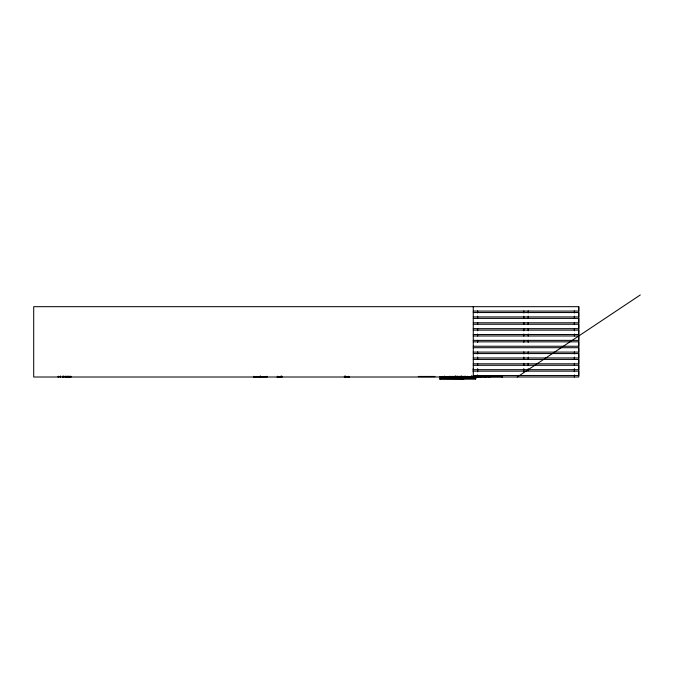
<?xml version="1.0" encoding="UTF-8"?>
<svg xmlns="http://www.w3.org/2000/svg" width="674" height="674" viewBox="0 0 674 674"><rect width="100%" height="100%" fill="white"/><g stroke="black" fill="none" stroke-linecap="round" stroke-linejoin="round"><path stroke-width="1.01" d="M473.266 371.762L473.266 368.611M477.664 371.762L477.664 368.611M523.816 371.762L523.816 368.611M574.366 371.762L574.366 368.611M578.764 306.678L578.764 377.01L33.7 377.01L33.7 306.678L578.764 306.678L578.764 311.076L473.266 311.076M253.769 376.977L253.778 376.277M266.955 376.977L266.963 376.277M444.267 376.277L444.233 376.918M457.52 376.825L457.452 376.277M464.959 376.825L464.959 376.277M478.144 376.825L478.144 376.336M463.897 376.539L463.838 378.653M439.945 378.965L439.928 378.426L439.92 378.973L439.937 378.426L475.65 378.426L475.65 379.007L475.625 376.041M440.063 378.653L440.055 378.35M463.889 378.653L463.889 377.128L461.429 377.128M466.467 376.985L466.678 376.606M475.625 378.426L475.608 379.007L439.895 379.007M475.018 376.606L490.562 376.606L488.077 376.606M502.181 375.974L502.181 376.985L502.256 375.974L498.558 375.974L498.558 376.429M253.778 376.935L266.963 376.892M463.864 378.83L439.928 378.653L475.65 378.653M471.918 376.774L466.745 376.774M466.551 377.01L466.467 376.429M502.282 376.665L475.018 376.774M477.057 376.429L502.282 376.429L502.29 376.977M276.93 377.01L281.825 376.918M277.511 376.892L277.536 376.336M443.534 377.01L478.296 376.935M444.149 376.892L444.174 376.336M517.219 377.01L640.3 294.959M281.361 376.918L281.269 376.092M473.266 312.542L578.764 312.542L578.764 316.94L473.266 316.94M473.266 318.398L578.764 318.398L578.764 322.795L473.266 322.795M473.266 324.261L578.764 324.261L578.764 328.659L473.266 328.659M473.266 330.125L578.764 330.125L578.764 334.523L473.266 334.523M473.266 335.981L578.764 335.981L578.764 340.378L473.266 340.378M473.266 341.844L578.764 341.844L578.764 346.242L473.266 346.242M473.266 347.708L578.764 347.708L578.764 352.098L473.266 352.098M473.266 353.564L578.764 353.564L578.764 357.961L473.266 357.961M473.266 359.427L578.764 359.427L578.764 363.825L473.266 363.825M473.266 365.291L578.764 365.291L578.764 369.681L473.266 369.681M473.266 371.147L578.764 371.147L578.764 375.544L473.266 375.544M479.736 376.058L481.691 376.058M492.584 375.974L492.584 376.429L492.517 375.974L496.207 375.974L496.207 376.429M418.352 376.437L434.772 376.437M449.423 376.437L465.936 376.437M439.608 376.555L472.364 376.555L472.364 377.01M418.318 376.648L434.797 376.648M449.389 376.648L465.97 376.673M344.465 376.336L344.465 376.825L349.444 377.01M453.172 377.6L456.096 377.6M445.944 377.962L449.634 377.962L449.566 378.426M448.901 378.106L450.855 378.106M473.291 377.036L473.266 306.678M457.781 376.918L457.595 376.277M345.012 376.918L345.105 376.092M502.181 376.429L502.189 376.985M478.287 376.336L478.287 376.825M465.102 376.825L465.102 376.277M574.366 310.882L574.366 312.98M574.366 316.131L574.366 318.229M574.366 322.425L574.366 324.523M574.366 328.727L574.366 330.824M574.366 333.975L574.366 336.073M574.366 351.82L574.366 353.917M574.366 357.068L574.366 359.166M574.366 363.362L574.366 365.46M574.366 374.913L574.366 377.01M528.214 310.882L528.214 312.98M528.214 316.131L528.214 318.229M528.214 322.425L528.214 324.523M528.214 328.727L528.214 330.824M528.214 333.975L528.214 336.073M528.214 340.269L528.214 342.367M528.214 351.82L528.214 353.917M528.214 357.068L528.214 359.166M528.214 363.362L528.214 365.46M528.214 368.611L528.214 370.708M523.816 310.882L523.816 312.98M523.816 316.131L523.816 318.229M523.816 322.425L523.816 324.523M523.816 328.727L523.816 330.824M523.816 333.975L523.816 336.073M523.816 340.269L523.816 342.367M523.816 351.82L523.816 353.917M523.816 357.068L523.816 359.166M523.816 363.362L523.816 365.46M498.634 375.974L498.634 376.429M496.14 375.974L496.14 376.429M489.366 376.429L489.366 375.974L485.668 375.974L485.743 376.429M489.299 375.974L489.299 376.429M486.51 376.606L484.092 376.606M481.944 376.606L479.526 376.606M477.664 310.882L477.664 312.98M477.664 316.131L477.664 318.229M477.664 322.425L477.664 324.523M477.664 328.727L477.664 330.824M477.664 333.975L477.664 336.073M477.664 340.269L477.664 342.367M477.664 351.82L477.664 353.917M477.664 357.068L477.664 359.166M477.664 363.362L477.664 365.46M477.664 374.913L477.664 377.01M471.91 376.092L472.027 378.426M471.792 376.092L471.792 377.01M471.505 376.555L471.522 377.01L471.337 376.092M467.596 376.277L467.596 377.01M463.645 376.64L463.661 378.35M461.538 376.092L461.538 377.01M461.471 377.128L461.471 378.653M461.168 376.092L461.168 377.01M460.039 376.277L460.039 377.01M456.795 376.277L456.795 377.01M456.483 378.426L456.483 377.962L452.785 377.962L452.785 378.426M456.408 377.962L456.408 378.426M455.658 376.092L455.658 377.01M455.287 376.092L455.287 377.01M452.861 377.962L452.861 378.426M449.229 376.277L449.229 377.01M445.977 376.555L445.986 377.01M446.011 377.962L445.944 378.426M445.185 376.412L445.143 377.01M444.41 376.277L444.41 377.01M443.593 378.426L443.593 377.962L439.903 377.962L439.97 378.426M443.526 377.962L443.526 378.426M348.753 376.277L348.753 377.01M345.257 376.092L345.257 377.01M344.38 376.277L344.38 377.01M282.002 376.277L282.002 377.01M281.117 376.092L281.117 377.01M277.621 376.277L277.621 377.01M260.602 376.092L260.585 377.01M70.029 376.277L70.029 377.01M69.978 376.277L69.978 377.01M69.152 376.277L69.152 377.01M68.504 376.277L68.512 377.01M68.419 376.277L68.419 377.01M67.88 376.277L67.88 377.01M67.223 376.277L67.223 377.01M66.987 376.277L67.063 377.01M66.178 376.277L66.178 377.01M65.816 376.277L65.816 377.01M65.151 376.277L65.151 377.01M65.066 376.277L65.1 377.01M63.744 376.277L63.744 377.01M63.626 376.277L63.626 377.01M63.516 376.277L63.541 377.01M63.011 376.277L63.011 377.01M62.766 376.277L62.766 377.01M62.707 376.277L62.707 377.01M60.694 376.277L60.694 377.01M60.517 376.277L60.517 377.01M60.424 376.277L60.424 377.01M60.197 376.277L60.315 377.01M58.806 376.277L58.806 377.01M58.082 376.277L58.082 377.01M260.147 377.01L260.147 376.092L260.13 377.01M70.896 377.01L70.896 376.277L70.854 377.01"/></g></svg>
